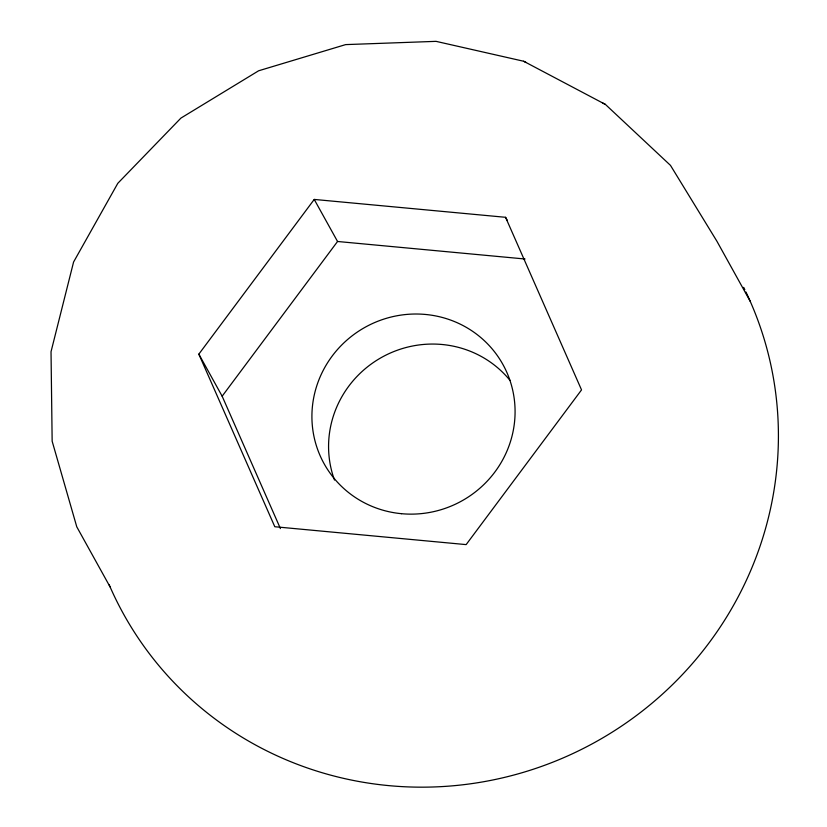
<?xml version="1.0" encoding="UTF-8"?>
<svg xmlns="http://www.w3.org/2000/svg" width="827" height="827" viewBox="0 0 827 827"><rect width="100%" height="100%" fill="white"/><g stroke="black" fill="none" stroke-linecap="round" stroke-linejoin="round"><path stroke-width="1.24" d="M505.576 217.305L581.536 389.899L466.139 544.611L274.802 526.737L198.842 354.142L314.229 199.431L505.576 217.305L507.416 220.623M280.425 528.598L222.153 396.205L337.55 241.484L525.042 259.006M526.106 62.501L523.636 61.239L436.036 41.35L345.655 44.606L258.634 70.781L180.917 118.096L117.806 183.315L73.582 262.014L51.026 351.733L52.153 441.225L76.777 526.83L110.084 586.901M602.48 102.91L605.395 104.419L670.48 165.379L716.916 241.246L750.223 301.328M523.636 61.239L605.395 104.419M314.229 199.431L337.55 241.484M198.842 354.142L222.153 396.205M743.68 287.362A350.555 340.724 -29 0 1 744.827 289.677M745.944 292.003A350.555 340.724 -29 0 1 571.033 754.41A350.555 340.724 -29 0 1 109.061 584.555M334.49 480.042A102.248 99.374 -29 0 1 380.999 357.74A102.248 99.374 -29 0 1 509.959 380.337M401.498 513.691A102.248 99.374 -29 0 0 506.858 372.429A102.248 99.374 -29 0 0 332.144 356.106A102.248 99.374 -29 0 0 401.498 513.691"/></g></svg>
